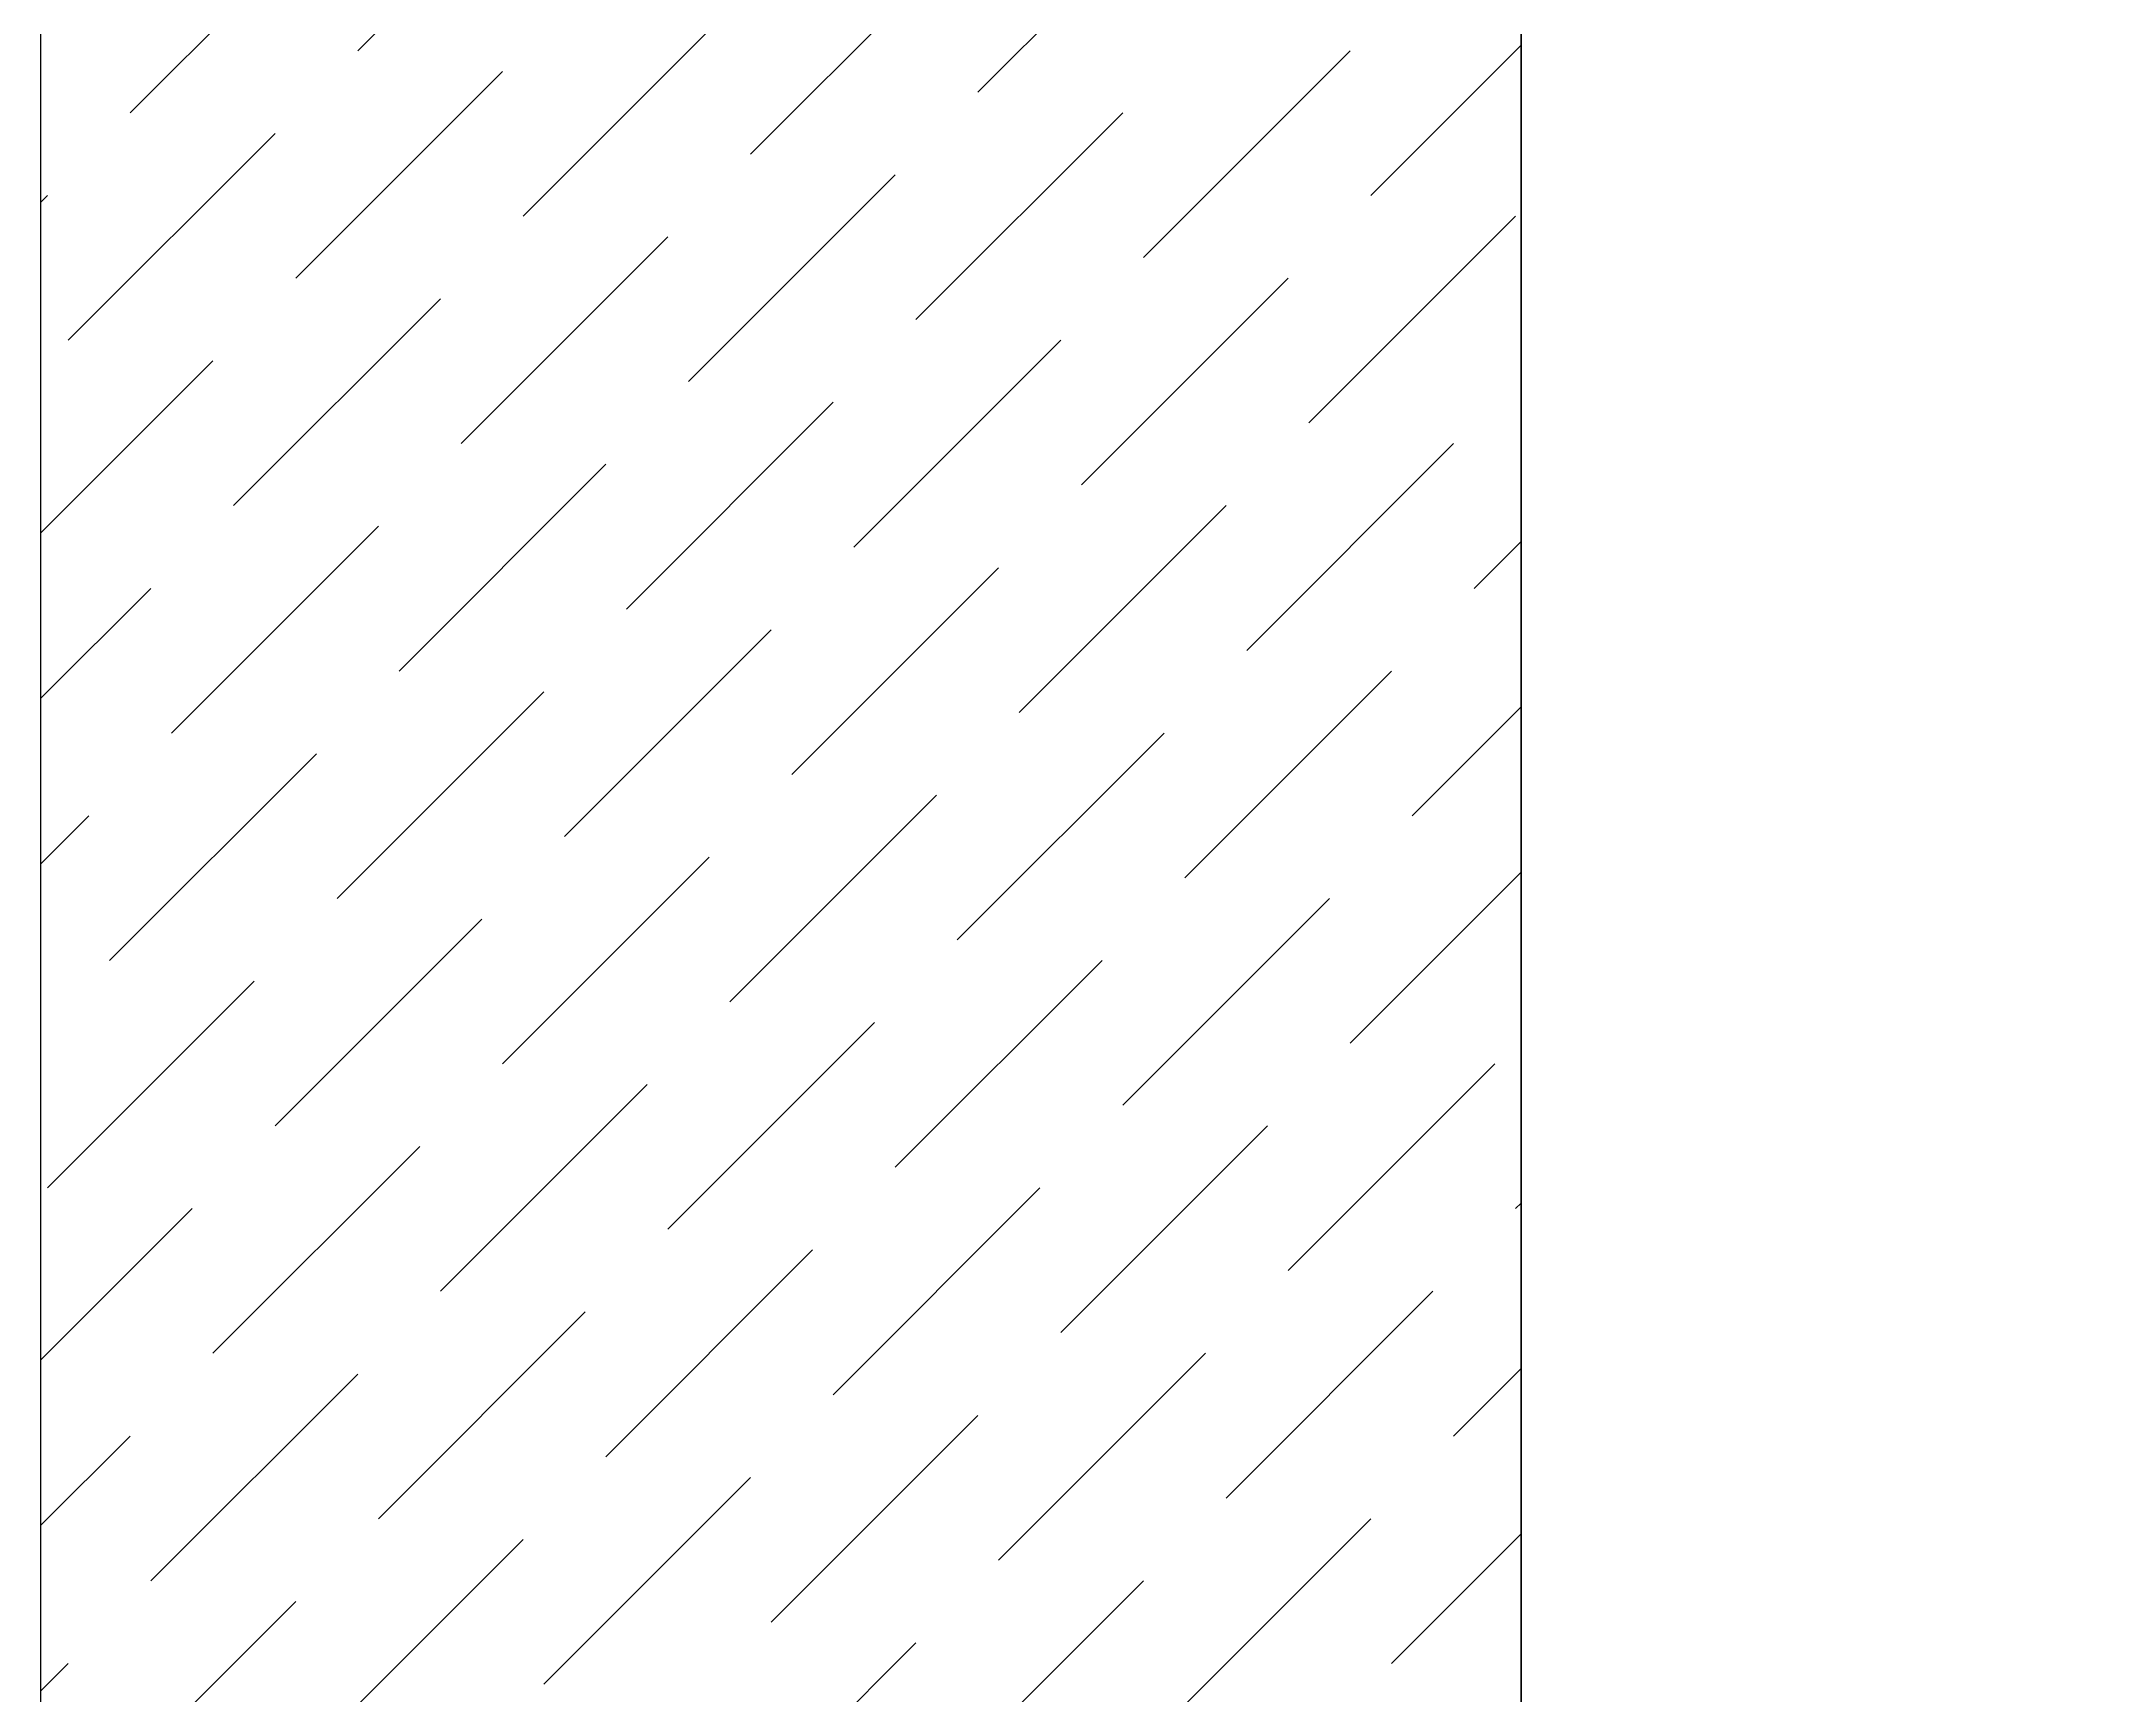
# Model space of a CAD drawing. Header units: inches. Extents: x 4918 to 12387, y -16156 to -9811.
# Drawn here: x 9270.7 to 9325.5, y -13219.5 to -13175.3 of the extents above; entities that cross this region are included whole.
import ezdxf

# ---------------------------------------------------------------- set-up
doc = ezdxf.new("R2010")
doc.units = ezdxf.units.IN
doc.header["$MEASUREMENT"] = 0
doc.styles.get("Standard").update_dxf_attribs({"font": 'arial.ttf'})
doc.dimstyles.get("Standard").update_dxf_attribs({"dimtxt": 0.18, "dimasz": 0.18, "dimexe": 0.18, "dimexo": 0.0625, "dimgap": 0.09, "dimtad": 0, "dimtih": 1, "dimtoh": 1, "dimdec": 4, "dimzin": 0, "dimdsep": 46, "dimtxsty": 'Standard', "dimcen": 0.09, "dimadec": 0, "dimazin": 0, "dimtfac": 1, "dimtdec": 4, "dimtofl": 0, "dimtmove": 0, "dimatfit": 3, "dimfxl": 1, "dimtolj": 1, "dimtzin": 0, "dimarcsym": 0})

# ---------------------------------------------------------------- blocks, each defined once
blk = doc.blocks.new('*D1')
at = {"color": 0, "lineweight": -2, "transparency": 16777216}
for p, q in [((9310.26, -13317.787), (9310.26, -13050.364)), ((9651.576, -13128.787), (9651.576, -13050.364)), ((9310.44, -13050.544), (9480.314, -13050.544)), ((9651.396, -13050.544), (9481.522, -13050.544))]:
    blk.add_line(p, q, dxfattribs=at)
at = {"color": 0, "lineweight": 18, "transparency": 16777216}
for points in [[(9310.44, -13050.514), (9310.44, -13050.574), (9310.26, -13050.544)], [(9651.396, -13050.514), (9651.396, -13050.574), (9651.576, -13050.544)]]:
    blk.add_solid(points, dxfattribs=at)
at = {"layer": 'Defpoints', "color": 0, "lineweight": 18, "transparency": 16777216}
for p in [(9310.26, -13050.544), (9651.576, -13128.849), (9310.26, -13317.849)]:
    blk.add_point(p, dxfattribs=at)
at = {"color": 0, "lineweight": 18, "transparency": 16777216, "insert": (9480.918, -13050.544), "char_height": 0.18, "attachment_point": 5}
blk.add_mtext('\\A1;341.3165', dxfattribs=at)

msp = doc.modelspace()

# ---------------------------------------------------------------- linework, layer by layer
for p, q in [((9270.71488, -13317.84929), (9270.71488, -12324.84929)), ((9310.25993, -12943.84929), (9310.25993, -13317.84929))]:
    msp.add_line(p, q)
at = {"color": 7, "linetype": 'Continuous', "lineweight": 18}
for p, q in [((9279.17684, -13175.59856), (9284.70111, -13170.07429)), ((9295.74965, -13176.70341), (9301.27393, -13171.17914)), ((9273.10014, -13177.25584), (9278.62441, -13171.73157)), ((9289.67296, -13178.3607), (9295.19723, -13172.83642)), ((9283.59626, -13180.01798), (9289.12053, -13174.49371)), ((9300.16907, -13181.12283), (9305.69334, -13175.59856)), ((9306.24577, -13179.46555), (9310.25993, -13175.45139)), ((9277.51956, -13181.67526), (9283.04383, -13176.15099)), ((9294.09237, -13182.78011), (9299.61664, -13177.25584)), ((9271.44286, -13183.33254), (9276.96713, -13177.80827)), ((9288.01567, -13184.43739), (9293.53995, -13178.91312)), ((9270.71488, -13179.6411), (9270.89043, -13179.46555)), ((9304.58849, -13185.54225), (9310.11276, -13180.01798)), ((9281.93898, -13186.09468), (9287.46325, -13180.5704)), ((9298.51179, -13187.19953), (9304.03606, -13181.67526)), ((9275.86228, -13187.75196), (9281.38655, -13182.22769)), ((9292.43509, -13188.85681), (9297.95936, -13183.33254)), ((9270.71488, -13188.47993), (9275.30985, -13183.88497)), ((9286.35839, -13190.51409), (9291.88266, -13184.98982)), ((9302.93121, -13191.61895), (9308.45548, -13186.09468)), ((9280.28169, -13192.17137), (9285.80597, -13186.6471)), ((9296.85451, -13193.27623), (9302.37878, -13187.75196)), ((9274.20499, -13193.82866), (9279.72927, -13188.30438)), ((9309.00791, -13189.96167), (9310.25993, -13188.70964)), ((9290.77781, -13194.93351), (9296.30208, -13189.40924)), ((9270.71488, -13192.89935), (9273.65257, -13189.96167)), ((9284.70111, -13196.59079), (9290.22538, -13191.06652)), ((9301.27393, -13197.69565), (9306.7982, -13192.17137)), ((9278.62441, -13198.24807), (9284.14868, -13192.7238)), ((9307.35063, -13196.03837), (9310.25993, -13193.12906)), ((9295.19723, -13199.35293), (9300.7215, -13193.82866)), ((9272.54771, -13199.90536), (9278.07198, -13194.38108)), ((9289.12053, -13201.01021), (9294.6448, -13195.48594)), ((9270.71488, -13197.31877), (9271.99529, -13196.03837)), ((9283.04383, -13202.66749), (9288.5681, -13197.14322)), ((9305.69334, -13202.11506), (9310.25993, -13197.54847)), ((9299.61664, -13203.77235), (9305.14092, -13198.24807)), ((9276.96713, -13204.32477), (9282.4914, -13198.8005)), ((9293.53995, -13205.42963), (9299.06422, -13199.90536)), ((9270.89043, -13205.98205), (9276.4147, -13200.45778)), ((9287.46325, -13207.08691), (9292.98752, -13201.56264)), ((9304.03606, -13208.19176), (9309.56033, -13202.66749)), ((9281.38655, -13208.74419), (9286.91082, -13203.21992)), ((9297.95936, -13209.84904), (9303.48363, -13204.32477)), ((9275.30985, -13210.40147), (9280.83412, -13204.8772)), ((9291.88266, -13211.50633), (9297.40694, -13205.98205)), ((9270.71488, -13210.57702), (9274.75742, -13206.53448)), ((9310.11276, -13206.53448), (9310.25993, -13206.38731)), ((9285.80597, -13213.16361), (9291.33024, -13207.63934)), ((9302.37878, -13214.26846), (9307.90305, -13208.74419)), ((9279.72927, -13214.82089), (9285.25354, -13209.29662)), ((9296.30208, -13215.92574), (9301.82635, -13210.40147)), ((9308.45548, -13212.61118), (9310.25993, -13210.80673)), ((9273.65257, -13216.47817), (9279.17684, -13210.9539)), ((9290.22538, -13217.58302), (9295.74965, -13212.05875)), ((9270.71488, -13214.99644), (9273.10014, -13212.61118)), ((9284.14868, -13219.24031), (9289.67296, -13213.71603)), ((9300.7215, -13220.34516), (9306.24577, -13214.82089)), ((9306.7982, -13218.68788), (9310.25993, -13215.22614)), ((9278.07198, -13220.89759), (9283.59626, -13215.37332)), ((9294.6448, -13222.00244), (9300.16907, -13216.47817)), ((9271.99529, -13222.55487), (9277.51956, -13217.0306)), ((9288.5681, -13223.65972), (9294.09237, -13218.13545)), ((9270.71488, -13219.41586), (9271.44286, -13218.68788))]:
    msp.add_line(p, q, dxfattribs=at)

# ---------------------------------------------------------------- dimensions: what is measured, and where the dimension line sits
at = {"color": 7, "lineweight": 18}
dim = msp.add_linear_dim(base=(9310.25993, -13050.54398), p1=(9651.57641, -13128.84929), p2=(9310.25993, -13317.84929), dimstyle='Standard', dxfattribs=at)
dim.commit()
dim.dimension.update_dxf_attribs({"geometry": '*D1', "text_midpoint": (9480.91817, -13050.54398)})

doc.saveas('drawing.dxf')
